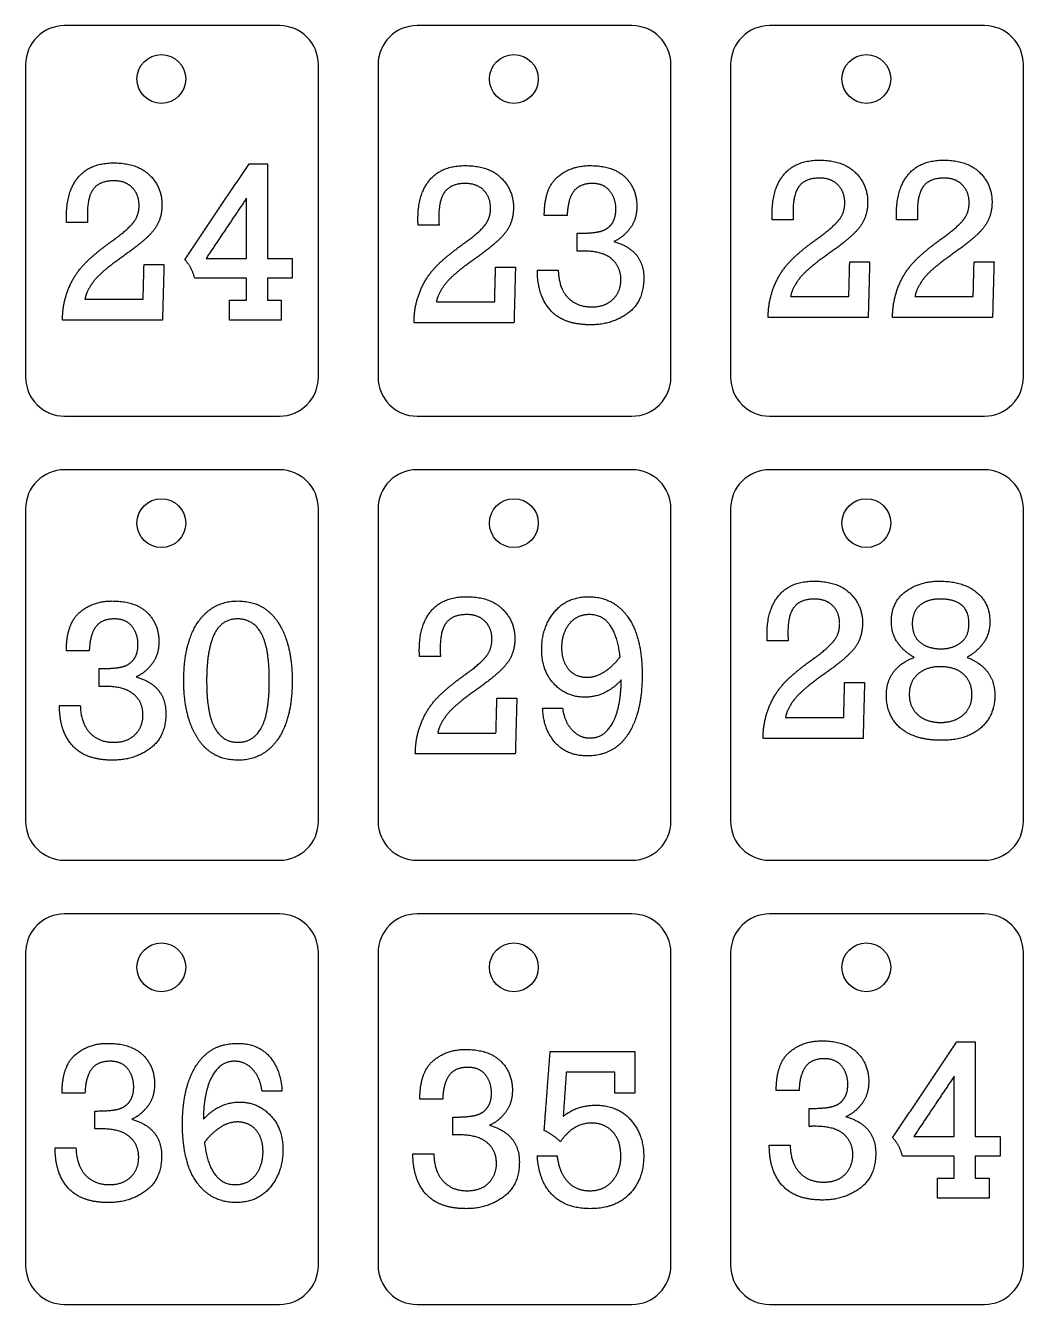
# Model space of a CAD drawing. Header units: inches. Extents: x 0.03 to 5.29, y 0.08 to 6.77.
# Drawn here: x 0.027 to 2.583, y 0.079 to 3.354 of the extents above; entities that cross this region are included whole.
import ezdxf

# ---------------------------------------------------------------- set-up
doc = ezdxf.new("R2010")
doc.units = ezdxf.units.IN
doc.header["$MEASUREMENT"] = 0
doc.layers.add('Default', color=18, linetype='Continuous', true_color=0x000000)

msp = doc.modelspace()

# ---------------------------------------------------------------- linework, layer by layer
at = {"layer": 'Default'}
for points in [[(0.6771, 3.3537), (0.1271, 3.3537)], [(1.5799, 3.3537), (1.0299, 3.3537)], [(2.4827, 3.3537), (1.9327, 3.3537)], [(0.0271, 3.2537), (0.0271, 2.4537)], [(0.7771, 2.4537), (0.7771, 3.2537)], [(0.9299, 3.2537), (0.9299, 2.4537)], [(1.6799, 2.4537), (1.6799, 3.2537)], [(1.8327, 3.2537), (1.8327, 2.4537)], [(2.5827, 2.4537), (2.5827, 3.2537)], [(0.1271, 2.3537), (0.6771, 2.3537)], [(1.0299, 2.3537), (1.5799, 2.3537)], [(1.9327, 2.3537), (2.4827, 2.3537)], [(0.6771, 2.2165), (0.1271, 2.2165)], [(1.5799, 2.2165), (1.0299, 2.2165)], [(2.4827, 2.2165), (1.9327, 2.2165)], [(0.0271, 2.1165), (0.0271, 1.3165)], [(0.7771, 1.3165), (0.7771, 2.1165)], [(0.9299, 2.1165), (0.9299, 1.3165)], [(1.6799, 1.3165), (1.6799, 2.1165)], [(1.8327, 2.1165), (1.8327, 1.3165)], [(2.5827, 1.3165), (2.5827, 2.1165)], [(0.1271, 1.2165), (0.6771, 1.2165)], [(1.0299, 1.2165), (1.5799, 1.2165)], [(1.9327, 1.2165), (2.4827, 1.2165)], [(0.6771, 1.0793), (0.1271, 1.0793)], [(1.5799, 1.0793), (1.0299, 1.0793)], [(2.4827, 1.0793), (1.9327, 1.0793)], [(0.0271, 0.9793), (0.0271, 0.1793)], [(0.7771, 0.1793), (0.7771, 0.9793)], [(0.9299, 0.9793), (0.9299, 0.1793)], [(1.6799, 0.1793), (1.6799, 0.9793)], [(1.8327, 0.9793), (1.8327, 0.1793)], [(2.5827, 0.1793), (2.5827, 0.9793)], [(0.1271, 0.0793), (0.6771, 0.0793)], [(1.0299, 0.0793), (1.5799, 0.0793)], [(1.9327, 0.0793), (2.4827, 0.0793)]]:
    msp.add_lwpolyline(points, dxfattribs=at)
for centre in [(0.3749, 3.217), (1.2777, 3.217), (2.1805, 3.217), (0.3749, 2.0798), (1.2777, 2.0798), (2.1805, 2.0798), (0.3749, 0.9426), (1.2777, 0.9426), (2.1805, 0.9426)]:
    msp.add_circle(centre, 0.0625, dxfattribs=at)
for centre, start, end in [((0.1271, 3.2537), 90, 180), ((0.6771, 3.2537), 360, 90), ((1.0299, 3.2537), 90, 180), ((1.5799, 3.2537), 360, 90), ((1.9327, 3.2537), 90, 180), ((2.4827, 3.2537), 360, 90), ((0.1271, 2.4537), 180, 270), ((0.6771, 2.4537), 270, 0), ((1.0299, 2.4537), 180, 270), ((1.5799, 2.4537), 270, 0), ((1.9327, 2.4537), 180, 270), ((2.4827, 2.4537), 270, 0), ((0.1271, 2.1165), 90, 180), ((0.6771, 2.1165), 360, 90), ((1.0299, 2.1165), 90, 180), ((1.5799, 2.1165), 360, 90), ((1.9327, 2.1165), 90, 180), ((2.4827, 2.1165), 360, 90), ((0.1271, 1.3165), 180, 270), ((0.6771, 1.3165), 270, 0), ((1.0299, 1.3165), 180, 270), ((1.5799, 1.3165), 270, 0), ((1.9327, 1.3165), 180, 270), ((2.4827, 1.3165), 270, 0), ((0.1271, 0.9793), 90, 180), ((0.6771, 0.9793), 360, 90), ((1.0299, 0.9793), 90, 180), ((1.5799, 0.9793), 360, 90), ((1.9327, 0.9793), 90, 180), ((2.4827, 0.9793), 360, 90), ((0.1271, 0.1793), 180, 270), ((0.6771, 0.1793), 270, 0), ((1.0299, 0.1793), 180, 270), ((1.5799, 0.1793), 270, 0), ((1.9327, 0.1793), 180, 270), ((2.4827, 0.1793), 270, 0)]:
    msp.add_arc(centre, 0.1, start, end, dxfattribs=at)
for points in [[(0.1625, 2.9661), (0.1931, 3.0021), (0.2525, 3.0021)], [(0.2525, 3.0021), (0.3125, 3.0021), (0.3444, 2.9711)], [(0.435, 2.7542), (0.5172, 2.8769), (0.5994, 2.9996)], [(0.5994, 2.9996), (0.6229, 2.9996), (0.6465, 2.9996)], [(0.6465, 2.9996), (0.6465, 2.8786), (0.6465, 2.7576)], [(1.0627, 2.9591), (1.0934, 2.9952), (1.1527, 2.9952)], [(1.1527, 2.9952), (1.2127, 2.9952), (1.2447, 2.9642)], [(1.3894, 2.966), (1.4233, 2.9952), (1.4724, 2.9952)], [(1.4724, 2.9952), (1.532, 2.9952), (1.5623, 2.9658)], [(1.9699, 2.973), (2.0006, 3.0091), (2.0599, 3.0091)], [(2.0599, 3.0091), (2.1199, 3.0091), (2.1518, 2.978)], [(2.2884, 2.973), (2.319, 3.0091), (2.3784, 3.0091)], [(2.3784, 3.0091), (2.4383, 3.0091), (2.4703, 2.978)], [(0.1318, 2.866), (0.1318, 2.93), (0.1625, 2.9661)], [(0.2532, 2.9563), (0.218, 2.9563), (0.2016, 2.9364)], [(0.3006, 2.9385), (0.2834, 2.9563), (0.2532, 2.9563)], [(0.3444, 2.9711), (0.3764, 2.94), (0.3764, 2.8947)], [(1.032, 2.8591), (1.032, 2.923), (1.0627, 2.9591)], [(1.1535, 2.9494), (1.1182, 2.9494), (1.1019, 2.9294)], [(1.2008, 2.9316), (1.1836, 2.9494), (1.1535, 2.9494)], [(1.2447, 2.9642), (1.2766, 2.9331), (1.2766, 2.8878)], [(1.3556, 2.8678), (1.3556, 2.9369), (1.3894, 2.966)], [(1.4787, 2.9494), (1.4458, 2.9494), (1.4307, 2.9289)], [(1.5238, 2.9299), (1.5086, 2.9494), (1.4787, 2.9494)], [(1.5623, 2.9658), (1.5926, 2.9363), (1.5926, 2.8906)], [(1.9392, 2.8729), (1.9392, 2.9369), (1.9699, 2.973)], [(2.0606, 2.9632), (2.0254, 2.9632), (2.0091, 2.9433)], [(2.108, 2.9454), (2.0908, 2.9632), (2.0606, 2.9632)], [(2.1518, 2.978), (2.1838, 2.947), (2.1838, 2.9017)], [(2.2577, 2.8729), (2.2577, 2.9369), (2.2884, 2.973)], [(2.3791, 2.9632), (2.3439, 2.9632), (2.3275, 2.9433)], [(2.4265, 2.9454), (2.4093, 2.9632), (2.3791, 2.9632)], [(2.4703, 2.978), (2.5023, 2.947), (2.5023, 2.9017)], [(0.2016, 2.9364), (0.1853, 2.9164), (0.1853, 2.8709)], [(0.3178, 2.8928), (0.3178, 2.9208), (0.3006, 2.9385)], [(1.1019, 2.9294), (1.0855, 2.9095), (1.0855, 2.864)], [(1.218, 2.8859), (1.218, 2.9138), (1.2008, 2.9316)], [(1.4307, 2.9289), (1.4156, 2.9084), (1.4142, 2.8678)], [(1.539, 2.8835), (1.539, 2.9105), (1.5238, 2.9299)], [(2.0091, 2.9433), (1.9927, 2.9234), (1.9927, 2.8778)], [(2.1252, 2.8997), (2.1252, 2.9277), (2.108, 2.9454)], [(2.3275, 2.9433), (2.3112, 2.9234), (2.3112, 2.8778)], [(2.4437, 2.8997), (2.4437, 2.9277), (2.4265, 2.9454)], [(0.3057, 2.8528), (0.3178, 2.87), (0.3178, 2.8928)], [(0.3764, 2.8947), (0.3764, 2.8568), (0.3554, 2.8301)], [(0.5929, 2.9118), (0.5412, 2.8347), (0.4894, 2.7576)], [(0.5929, 2.7576), (0.5929, 2.8347), (0.5929, 2.9118)], [(1.2059, 2.8459), (1.218, 2.8631), (1.218, 2.8859)], [(1.2766, 2.8878), (1.2766, 2.8499), (1.2557, 2.8231)], [(1.5286, 2.8465), (1.539, 2.8611), (1.539, 2.8835)], [(1.5926, 2.8906), (1.5926, 2.8569), (1.5746, 2.8338)], [(2.1131, 2.8598), (2.1252, 2.8769), (2.1252, 2.8997)], [(2.1838, 2.9017), (2.1838, 2.8638), (2.1628, 2.837)], [(2.4316, 2.8598), (2.4437, 2.8769), (2.4437, 2.8997)], [(2.5023, 2.9017), (2.5023, 2.8638), (2.4813, 2.837)], [(0.1321, 2.8493), (0.1318, 2.8595), (0.1318, 2.866)], [(0.1859, 2.8493), (0.159, 2.8493), (0.1321, 2.8493)], [(0.1853, 2.8709), (0.1853, 2.8595), (0.1859, 2.8493)], [(0.2595, 2.81), (0.2936, 2.8357), (0.3057, 2.8528)], [(1.0323, 2.8423), (1.032, 2.8525), (1.032, 2.8591)], [(1.0855, 2.864), (1.0855, 2.8526), (1.0861, 2.8423)], [(1.4142, 2.8678), (1.3849, 2.8678), (1.3556, 2.8678)], [(1.9395, 2.8562), (1.9392, 2.8664), (1.9392, 2.8729)], [(1.9933, 2.8562), (1.9664, 2.8562), (1.9395, 2.8562)], [(1.9927, 2.8778), (1.9927, 2.8664), (1.9933, 2.8562)], [(2.067, 2.8169), (2.101, 2.8426), (2.1131, 2.8598)], [(2.258, 2.8562), (2.2577, 2.8664), (2.2577, 2.8729)], [(2.3118, 2.8562), (2.2849, 2.8562), (2.258, 2.8562)], [(2.3112, 2.8778), (2.3112, 2.8664), (2.3118, 2.8562)], [(2.3854, 2.8169), (2.4195, 2.8426), (2.4316, 2.8598)], [(0.3554, 2.8301), (0.3345, 2.8033), (0.2753, 2.762)], [(1.0861, 2.8423), (1.0592, 2.8423), (1.0323, 2.8423)], [(1.1598, 2.8031), (1.1938, 2.8287), (1.2059, 2.8459)], [(1.2557, 2.8231), (1.2347, 2.7964), (1.1756, 2.755)], [(1.4397, 2.822), (1.4808, 2.822), (1.4995, 2.8269)], [(1.4397, 2.7761), (1.4397, 2.799), (1.4397, 2.822)], [(1.4995, 2.8269), (1.5182, 2.8318), (1.5286, 2.8465)], [(1.5746, 2.8338), (1.5566, 2.8106), (1.534, 2.8009)], [(1.985, 2.75), (2.0116, 2.7779), (2.067, 2.8169)], [(2.1628, 2.837), (2.1419, 2.8102), (2.0827, 2.7689)], [(2.3035, 2.75), (2.3301, 2.7779), (2.3854, 2.8169)], [(2.4813, 2.837), (2.4603, 2.8102), (2.4012, 2.7689)], [(0.1776, 2.7431), (0.2042, 2.771), (0.2595, 2.81)], [(1.0778, 2.7362), (1.1045, 2.7641), (1.1598, 2.8031)], [(1.534, 2.8009), (1.6104, 2.7791), (1.6104, 2.7071)], [(0.2753, 2.762), (0.2179, 2.7215), (0.2, 2.6969)], [(0.4602, 2.7066), (0.4534, 2.7348), (0.435, 2.7542)], [(0.4894, 2.7576), (0.5412, 2.7576), (0.5929, 2.7576)], [(0.6465, 2.7576), (0.6783, 2.7576), (0.7101, 2.7576)], [(0.7101, 2.7576), (0.7101, 2.7321), (0.7101, 2.7066)], [(1.1756, 2.755), (1.1182, 2.7146), (1.1002, 2.6899)], [(1.4551, 2.7764), (1.4485, 2.7764), (1.4397, 2.7761)], [(1.5287, 2.7559), (1.5056, 2.7764), (1.4551, 2.7764)], [(1.5518, 2.7036), (1.5518, 2.7354), (1.5287, 2.7559)], [(2.0827, 2.7689), (2.0253, 2.7284), (2.0074, 2.7038)], [(2.4012, 2.7689), (2.3438, 2.7284), (2.3258, 2.7038)], [(0.1363, 2.6779), (0.1509, 2.7152), (0.1776, 2.7431)], [(0.3282, 2.6531), (0.3294, 2.6977), (0.3305, 2.7423)], [(0.3305, 2.7423), (0.356, 2.7423), (0.3815, 2.7423)], [(0.3815, 2.7423), (0.3796, 2.6709), (0.3777, 2.5996)], [(1.0365, 2.671), (1.0512, 2.7083), (1.0778, 2.7362)], [(1.2285, 2.6462), (1.2296, 2.6908), (1.2308, 2.7353)], [(1.2308, 2.7353), (1.2562, 2.7353), (1.2817, 2.7353)], [(1.2817, 2.7353), (1.2799, 2.664), (1.278, 2.5927)], [(1.3713, 2.6248), (1.3378, 2.6621), (1.3378, 2.7277)], [(1.3378, 2.7277), (1.3645, 2.7277), (1.3913, 2.7277)], [(1.3913, 2.7277), (1.3927, 2.6818), (1.4157, 2.6576)], [(1.9437, 2.6848), (1.9584, 2.7221), (1.985, 2.75)], [(2.1356, 2.66), (2.1368, 2.7046), (2.1379, 2.7492)], [(2.1379, 2.7492), (2.1634, 2.7492), (2.1889, 2.7492)], [(2.1889, 2.7492), (2.187, 2.6779), (2.1851, 2.6065)], [(2.2622, 2.6848), (2.2768, 2.7221), (2.3035, 2.75)], [(2.4541, 2.66), (2.4553, 2.7046), (2.4564, 2.7492)], [(2.4564, 2.7492), (2.4819, 2.7492), (2.5074, 2.7492)], [(2.5074, 2.7492), (2.5055, 2.6779), (2.5036, 2.6065)], [(0.2, 2.6969), (0.182, 2.6722), (0.1791, 2.6531)], [(0.5929, 2.7066), (0.5266, 2.7066), (0.4602, 2.7066)], [(0.5929, 2.6505), (0.5929, 2.6786), (0.5929, 2.7066)], [(0.7101, 2.7066), (0.6783, 2.7066), (0.6465, 2.7066)], [(0.6465, 2.7066), (0.6465, 2.6786), (0.6465, 2.6505)], [(1.1002, 2.6899), (1.0822, 2.6653), (1.0794, 2.6462)], [(1.5318, 2.6533), (1.5518, 2.6732), (1.5518, 2.7036)], [(1.6104, 2.7071), (1.6104, 2.6472), (1.5698, 2.6174)], [(2.0074, 2.7038), (1.9894, 2.6791), (1.9865, 2.66)], [(2.3258, 2.7038), (2.3079, 2.6791), (2.305, 2.66)], [(0.1216, 2.5996), (0.1216, 2.6406), (0.1363, 2.6779)], [(0.1791, 2.6531), (0.2537, 2.6531), (0.3282, 2.6531)], [(1.0219, 2.5927), (1.0219, 2.6337), (1.0365, 2.671)], [(1.4157, 2.6576), (1.4387, 2.6334), (1.477, 2.6334)], [(1.477, 2.6334), (1.5119, 2.6334), (1.5318, 2.6533)], [(1.929, 2.6065), (1.929, 2.6475), (1.9437, 2.6848)], [(1.9865, 2.66), (2.0611, 2.66), (2.1356, 2.66)], [(2.2475, 2.6065), (2.2475, 2.6475), (2.2622, 2.6848)], [(2.305, 2.66), (2.3796, 2.66), (2.4541, 2.66)], [(0.5496, 2.5996), (0.5496, 2.6251), (0.5496, 2.6505)], [(0.5496, 2.6505), (0.5713, 2.6505), (0.5929, 2.6505)], [(0.6465, 2.6505), (0.6643, 2.6505), (0.6821, 2.6505)], [(0.6821, 2.6505), (0.6821, 2.6251), (0.6821, 2.5996)], [(1.0794, 2.6462), (1.1539, 2.6462), (1.2285, 2.6462)], [(1.4745, 2.5876), (1.4047, 2.5876), (1.3713, 2.6248)], [(0.3777, 2.5996), (0.2497, 2.5996), (0.1216, 2.5996)], [(0.6821, 2.5996), (0.6159, 2.5996), (0.5496, 2.5996)], [(1.278, 2.5927), (1.1499, 2.5927), (1.0219, 2.5927)], [(1.5698, 2.6174), (1.5292, 2.5876), (1.4745, 2.5876)], [(2.1851, 2.6065), (2.0571, 2.6065), (1.929, 2.6065)], [(2.5036, 2.6065), (2.3756, 2.6065), (2.2475, 2.6065)], [(1.9568, 1.8952), (1.9875, 1.9313), (2.0468, 1.9313)], [(2.0468, 1.9313), (2.1068, 1.9313), (2.1387, 1.9002)], [(2.1387, 1.9002), (2.1707, 1.8692), (2.1707, 1.8239)], [(2.2446, 1.8274), (2.2446, 1.8778), (2.2807, 1.9045)], [(2.2807, 1.9045), (2.3169, 1.9313), (2.3675, 1.9313)], [(2.3675, 1.9313), (2.4273, 1.9313), (2.4621, 1.9034)], [(2.4621, 1.9034), (2.4968, 1.8755), (2.4968, 1.8274)], [(0.1654, 1.8512), (0.1993, 1.8804), (0.2483, 1.8804)], [(0.2483, 1.8804), (0.308, 1.8804), (0.3383, 1.851)], [(0.4695, 1.8273), (0.5067, 1.8804), (0.5712, 1.8804)], [(0.5712, 1.8804), (0.638, 1.8804), (0.674, 1.8253)], [(1.0662, 1.8554), (1.0968, 1.8914), (1.1562, 1.8914)], [(1.1562, 1.8914), (1.2162, 1.8914), (1.2481, 1.8604)], [(1.381, 1.8519), (1.4132, 1.8914), (1.4692, 1.8914)], [(1.4692, 1.8914), (1.5315, 1.8914), (1.5689, 1.8407)], [(1.9261, 1.7951), (1.9261, 1.8591), (1.9568, 1.8952)], [(2.0475, 1.8854), (2.0123, 1.8854), (1.996, 1.8655)], [(2.0949, 1.8677), (2.0777, 1.8854), (2.0475, 1.8854)], [(2.1121, 1.8219), (2.1121, 1.8499), (2.0949, 1.8677)], [(2.3174, 1.8693), (2.2981, 1.8532), (2.2981, 1.8227)], [(2.369, 1.8854), (2.3368, 1.8854), (2.3174, 1.8693)], [(2.4433, 1.8227), (2.4433, 1.8854), (2.369, 1.8854)], [(0.1316, 1.753), (0.1316, 1.822), (0.1654, 1.8512)], [(0.2547, 1.8345), (0.2218, 1.8345), (0.2067, 1.8141)], [(0.2998, 1.8151), (0.2846, 1.8345), (0.2547, 1.8345)], [(0.3383, 1.851), (0.3685, 1.8215), (0.3685, 1.7758)], [(0.5711, 1.8345), (0.5279, 1.8345), (0.5094, 1.7935)], [(0.6303, 1.7984), (0.6093, 1.8345), (0.5711, 1.8345)], [(1.0355, 1.7553), (1.0355, 1.8193), (1.0662, 1.8554)], [(1.1569, 1.8456), (1.1217, 1.8456), (1.1053, 1.8257)], [(1.2043, 1.8278), (1.1871, 1.8456), (1.1569, 1.8456)], [(1.2481, 1.8604), (1.2801, 1.8293), (1.2801, 1.784)], [(1.3489, 1.7567), (1.3489, 1.8123), (1.381, 1.8519)], [(1.4711, 1.8456), (1.4383, 1.8456), (1.4191, 1.8211)], [(1.5498, 1.7371), (1.5376, 1.8456), (1.4711, 1.8456)], [(1.5689, 1.8407), (1.6062, 1.79), (1.6062, 1.6901)], [(1.996, 1.8655), (1.9796, 1.8456), (1.9796, 1.8)], [(0.2067, 1.8141), (0.1916, 1.7936), (0.1902, 1.753)], [(0.315, 1.7687), (0.315, 1.7957), (0.2998, 1.8151)], [(0.4322, 1.6764), (0.4322, 1.7742), (0.4695, 1.8273)], [(0.674, 1.8253), (0.7099, 1.7702), (0.7099, 1.6764)], [(1.1053, 1.8257), (1.089, 1.8057), (1.089, 1.7602)], [(1.2215, 1.7821), (1.2215, 1.8101), (1.2043, 1.8278)], [(1.4191, 1.8211), (1.3998, 1.7966), (1.3998, 1.761)], [(2.1, 1.782), (2.1121, 1.7992), (2.1121, 1.8219)], [(2.1707, 1.8239), (2.1707, 1.786), (2.1497, 1.7592)], [(2.3029, 1.736), (2.2446, 1.7698), (2.2446, 1.8274)], [(2.2981, 1.8227), (2.2981, 1.7911), (2.318, 1.7746)], [(2.4225, 1.774), (2.4433, 1.79), (2.4433, 1.8227)], [(2.4968, 1.8274), (2.4968, 1.7704), (2.4384, 1.736)], [(0.3046, 1.7317), (0.315, 1.7463), (0.315, 1.7687)], [(0.3685, 1.7758), (0.3685, 1.7421), (0.3506, 1.719)], [(0.5094, 1.7935), (0.4908, 1.7524), (0.4908, 1.6764)], [(0.6513, 1.6764), (0.6513, 1.7623), (0.6303, 1.7984)], [(1.2094, 1.7421), (1.2215, 1.7593), (1.2215, 1.7821)], [(1.2801, 1.784), (1.2801, 1.7461), (1.2591, 1.7194)], [(1.9264, 1.7784), (1.9261, 1.7886), (1.9261, 1.7951)], [(1.9802, 1.7784), (1.9533, 1.7784), (1.9264, 1.7784)], [(1.9796, 1.8), (1.9796, 1.7887), (1.9802, 1.7784)], [(2.0539, 1.7391), (2.0879, 1.7648), (2.1, 1.782)], [(2.318, 1.7746), (2.3379, 1.758), (2.3724, 1.758)], [(2.3724, 1.758), (2.4017, 1.758), (2.4225, 1.774)], [(0.1902, 1.753), (0.1609, 1.753), (0.1316, 1.753)], [(1.0358, 1.7386), (1.0355, 1.7488), (1.0355, 1.7553)], [(1.0896, 1.7386), (1.0627, 1.7386), (1.0358, 1.7386)], [(1.089, 1.7602), (1.089, 1.7488), (1.0896, 1.7386)], [(1.1632, 1.6993), (1.1973, 1.725), (1.2094, 1.7421)], [(1.3806, 1.6679), (1.3489, 1.7016), (1.3489, 1.7567)], [(1.3998, 1.761), (1.3998, 1.7286), (1.4168, 1.7069)], [(1.466, 1.6851), (1.5082, 1.6851), (1.5498, 1.7371)], [(1.9719, 1.6723), (1.9985, 1.7002), (2.0539, 1.7391)], [(2.1497, 1.7592), (2.1288, 1.7325), (2.0696, 1.6911)], [(2.2318, 1.6385), (2.2318, 1.7084), (2.3029, 1.736)], [(2.4384, 1.736), (2.5095, 1.7084), (2.5095, 1.6385)], [(0.2157, 1.7072), (0.2567, 1.7072), (0.2755, 1.7121)], [(0.2157, 1.6613), (0.2157, 1.6842), (0.2157, 1.7072)], [(0.2755, 1.7121), (0.2942, 1.717), (0.3046, 1.7317)], [(0.3506, 1.719), (0.3326, 1.6958), (0.31, 1.6861)], [(1.2591, 1.7194), (1.2382, 1.6926), (1.179, 1.6513)], [(1.4168, 1.7069), (1.4337, 1.6851), (1.466, 1.6851)], [(2.369, 1.7122), (2.3345, 1.7122), (2.3125, 1.6932)], [(2.4299, 1.6923), (2.4088, 1.7122), (2.369, 1.7122)], [(0.31, 1.6861), (0.3864, 1.6643), (0.3864, 1.5923)], [(0.4681, 1.5282), (0.4322, 1.5836), (0.4322, 1.6764)], [(0.4908, 1.6764), (0.4908, 1.5917), (0.5115, 1.5552)], [(0.6306, 1.5553), (0.6513, 1.592), (0.6513, 1.6764)], [(0.7099, 1.6764), (0.7099, 1.5793), (0.6728, 1.526)], [(1.0813, 1.6324), (1.1079, 1.6603), (1.1632, 1.6993)], [(1.5527, 1.6782), (1.5124, 1.6341), (1.4595, 1.6341)], [(1.5313, 1.5695), (1.5521, 1.6094), (1.5527, 1.6782)], [(1.6062, 1.6901), (1.6062, 1.5949), (1.5701, 1.5393)], [(1.9306, 1.6071), (1.9453, 1.6444), (1.9719, 1.6723)], [(2.0696, 1.6911), (2.0122, 1.6507), (1.9943, 1.626)], [(2.1225, 1.5823), (2.1237, 1.6268), (2.1248, 1.6714)], [(2.1248, 1.6714), (2.1503, 1.6714), (2.1758, 1.6714)], [(2.1758, 1.6714), (2.1739, 1.6001), (2.172, 1.5287)], [(2.3125, 1.6932), (2.2904, 1.6742), (2.2904, 1.6407)], [(2.4509, 1.641), (2.4509, 1.6725), (2.4299, 1.6923)], [(0.2311, 1.6616), (0.2245, 1.6616), (0.2157, 1.6613)], [(0.3047, 1.6411), (0.2816, 1.6616), (0.2311, 1.6616)], [(0.3278, 1.5888), (0.3278, 1.6206), (0.3047, 1.6411)], [(1.179, 1.6513), (1.1216, 1.6108), (1.1037, 1.5862)], [(1.4595, 1.6341), (1.4123, 1.6341), (1.3806, 1.6679)], [(2.2678, 1.555), (2.2318, 1.5863), (2.2318, 1.6385)], [(2.2904, 1.6407), (2.2904, 1.6095), (2.3119, 1.5895)], [(2.4285, 1.5888), (2.4509, 1.6081), (2.4509, 1.641)], [(2.5095, 1.6385), (2.5095, 1.5863), (2.4728, 1.555)], [(0.1472, 1.51), (0.1138, 1.5472), (0.1138, 1.6129)], [(0.1138, 1.6129), (0.1405, 1.6129), (0.1673, 1.6129)], [(0.1673, 1.6129), (0.1686, 1.567), (0.1917, 1.5428)], [(1.04, 1.5672), (1.0546, 1.6045), (1.0813, 1.6324)], [(1.2319, 1.5424), (1.2331, 1.587), (1.2342, 1.6316)], [(1.2342, 1.6316), (1.2597, 1.6316), (1.2852, 1.6316)], [(1.2852, 1.6316), (1.2833, 1.5602), (1.2814, 1.4889)], [(1.3514, 1.6061), (1.3769, 1.6061), (1.4024, 1.6061)], [(1.3828, 1.5184), (1.3531, 1.553), (1.3514, 1.6061)], [(1.4024, 1.6061), (1.4066, 1.5723), (1.426, 1.551)], [(1.9159, 1.5287), (1.9159, 1.5698), (1.9306, 1.6071)], [(1.9943, 1.626), (1.9763, 1.6014), (1.9734, 1.5823)], [(0.3078, 1.5385), (0.3278, 1.5584), (0.3278, 1.5888)], [(0.3864, 1.5923), (0.3864, 1.5324), (0.3458, 1.5026)], [(1.1037, 1.5862), (1.0857, 1.5615), (1.0828, 1.5424)], [(1.9734, 1.5823), (2.048, 1.5823), (2.1225, 1.5823)], [(2.3119, 1.5895), (2.3334, 1.5695), (2.3707, 1.5695)], [(2.3707, 1.5695), (2.406, 1.5695), (2.4285, 1.5888)], [(0.1917, 1.5428), (0.2147, 1.5186), (0.253, 1.5186)], [(0.5115, 1.5552), (0.5323, 1.5186), (0.5711, 1.5186)], [(0.5711, 1.5186), (0.6099, 1.5186), (0.6306, 1.5553)], [(1.0253, 1.4889), (1.0253, 1.5299), (1.04, 1.5672)], [(1.0828, 1.5424), (1.1574, 1.5424), (1.2319, 1.5424)], [(1.426, 1.551), (1.4455, 1.5297), (1.4728, 1.5297)], [(1.5701, 1.5393), (1.534, 1.4838), (1.4656, 1.4838)], [(1.4728, 1.5297), (1.5105, 1.5297), (1.5313, 1.5695)], [(2.3738, 1.5237), (2.3039, 1.5237), (2.2678, 1.555)], [(2.4728, 1.555), (2.4361, 1.5237), (2.3738, 1.5237)], [(0.2505, 1.4728), (0.1807, 1.4728), (0.1472, 1.51)], [(0.253, 1.5186), (0.2878, 1.5186), (0.3078, 1.5385)], [(0.5712, 1.4728), (0.5039, 1.4728), (0.4681, 1.5282)], [(0.6728, 1.526), (0.6357, 1.4728), (0.5712, 1.4728)], [(1.4656, 1.4838), (1.4124, 1.4838), (1.3828, 1.5184)], [(2.172, 1.5287), (2.044, 1.5287), (1.9159, 1.5287)], [(0.3458, 1.5026), (0.3052, 1.4728), (0.2505, 1.4728)], [(1.2814, 1.4889), (1.1534, 1.4889), (1.0253, 1.4889)], [(1.9834, 0.7251), (2.0173, 0.7543), (2.0664, 0.7543)], [(2.0664, 0.7543), (2.126, 0.7543), (2.1563, 0.7248)], [(0.1544, 0.7186), (0.1883, 0.7478), (0.2373, 0.7478)], [(0.2373, 0.7478), (0.297, 0.7478), (0.3273, 0.7183)], [(0.4651, 0.6922), (0.5013, 0.7478), (0.5695, 0.7478)], [(0.5695, 0.7478), (0.623, 0.7478), (0.6524, 0.7132)], [(1.0708, 0.703), (1.1046, 0.7322), (1.1537, 0.7322)], [(1.1537, 0.7322), (1.2133, 0.7322), (1.2436, 0.7027)], [(1.3554, 0.5247), (1.363, 0.6259), (1.3707, 0.7271)], [(1.3707, 0.7271), (1.479, 0.7271), (1.5872, 0.7271)], [(1.5872, 0.7271), (1.5872, 0.6736), (1.5872, 0.6201)], [(1.9496, 0.6269), (1.9496, 0.6959), (1.9834, 0.7251)], [(2.1563, 0.7248), (2.1865, 0.6954), (2.1865, 0.6497)], [(2.2477, 0.5063), (2.3299, 0.629), (2.4121, 0.7517)], [(2.4121, 0.7517), (2.4356, 0.7517), (2.4592, 0.7517)], [(2.4592, 0.7517), (2.4592, 0.6307), (2.4592, 0.5097)], [(0.1206, 0.6204), (0.1206, 0.6894), (0.1544, 0.7186)], [(0.2437, 0.7019), (0.2107, 0.7019), (0.1957, 0.6814)], [(0.2888, 0.6825), (0.2736, 0.7019), (0.2437, 0.7019)], [(0.3273, 0.7183), (0.3575, 0.6889), (0.3575, 0.6432)], [(0.4289, 0.5415), (0.4289, 0.6367), (0.4651, 0.6922)], [(0.5623, 0.7019), (0.5249, 0.7019), (0.504, 0.6622)], [(0.6092, 0.6806), (0.5899, 0.7019), (0.5623, 0.7019)], [(0.6524, 0.7132), (0.6819, 0.6786), (0.6836, 0.6255)], [(1.0369, 0.6048), (1.0369, 0.6738), (1.0708, 0.703)], [(1.2436, 0.7027), (1.2739, 0.6733), (1.2739, 0.6276)], [(2.0247, 0.6879), (2.0096, 0.6675), (2.0082, 0.6269)], [(2.0727, 0.7084), (2.0398, 0.7084), (2.0247, 0.6879)], [(2.1178, 0.689), (2.1026, 0.7084), (2.0727, 0.7084)], [(2.133, 0.6425), (2.133, 0.6695), (2.1178, 0.689)], [(0.1957, 0.6814), (0.1806, 0.661), (0.1792, 0.6204)], [(0.304, 0.636), (0.304, 0.663), (0.2888, 0.6825)], [(0.504, 0.6622), (0.4832, 0.6225), (0.4824, 0.5534)], [(0.6327, 0.6255), (0.6285, 0.6593), (0.6092, 0.6806)], [(1.112, 0.6659), (1.0969, 0.6454), (1.0955, 0.6048)], [(1.16, 0.6863), (1.1271, 0.6863), (1.112, 0.6659)], [(1.2051, 0.6669), (1.1899, 0.6863), (1.16, 0.6863)], [(1.2204, 0.6204), (1.2204, 0.6474), (1.2051, 0.6669)], [(1.4119, 0.6736), (1.408, 0.6175), (1.404, 0.5615)], [(1.5363, 0.6736), (1.4741, 0.6736), (1.4119, 0.6736)], [(1.5363, 0.6201), (1.5363, 0.6468), (1.5363, 0.6736)], [(2.4057, 0.6639), (2.3539, 0.5868), (2.3022, 0.5097)], [(2.4057, 0.5097), (2.4057, 0.5868), (2.4057, 0.6639)], [(0.2936, 0.599), (0.304, 0.6137), (0.304, 0.636)], [(0.3575, 0.6432), (0.3575, 0.6095), (0.3395, 0.5863)], [(0.6836, 0.6255), (0.6582, 0.6255), (0.6327, 0.6255)], [(1.2739, 0.6276), (1.2739, 0.5939), (1.2559, 0.5707)], [(2.0082, 0.6269), (1.9789, 0.6269), (1.9496, 0.6269)], [(2.1226, 0.6055), (2.133, 0.6202), (2.133, 0.6425)], [(2.1865, 0.6497), (2.1865, 0.616), (2.1686, 0.5928)], [(0.1792, 0.6204), (0.1499, 0.6204), (0.1206, 0.6204)], [(0.2645, 0.5794), (0.2832, 0.5844), (0.2936, 0.599)], [(0.4824, 0.5534), (0.523, 0.5974), (0.5758, 0.5974)], [(0.5758, 0.5974), (0.6213, 0.5974), (0.6537, 0.5641)], [(1.0955, 0.6048), (1.0662, 0.6048), (1.0369, 0.6048)], [(1.2099, 0.5835), (1.2204, 0.5981), (1.2204, 0.6204)], [(1.404, 0.5615), (1.4409, 0.5895), (1.4862, 0.5895)], [(1.4862, 0.5895), (1.5437, 0.5895), (1.5769, 0.5518)], [(1.5872, 0.6201), (1.5618, 0.6201), (1.5363, 0.6201)], [(2.0935, 0.586), (2.1122, 0.5909), (2.1226, 0.6055)], [(2.1686, 0.5928), (2.1506, 0.5697), (2.128, 0.56)], [(0.2047, 0.5745), (0.2457, 0.5745), (0.2645, 0.5794)], [(0.2047, 0.5287), (0.2047, 0.5516), (0.2047, 0.5745)], [(0.3395, 0.5863), (0.3216, 0.5632), (0.299, 0.5535)], [(0.6537, 0.5641), (0.6862, 0.5308), (0.6862, 0.4749)], [(1.121, 0.5589), (1.1621, 0.5589), (1.1808, 0.5639)], [(1.121, 0.5131), (1.121, 0.536), (1.121, 0.5589)], [(1.1808, 0.5639), (1.1995, 0.5688), (1.2099, 0.5835)], [(1.2559, 0.5707), (1.2379, 0.5476), (1.2153, 0.5379)], [(2.0337, 0.581), (2.0748, 0.581), (2.0935, 0.586)], [(2.0337, 0.5352), (2.0337, 0.5581), (2.0337, 0.581)], [(2.128, 0.56), (2.2044, 0.5382), (2.2044, 0.4661)], [(0.2201, 0.5289), (0.2135, 0.5289), (0.2047, 0.5287)], [(0.2937, 0.5084), (0.2706, 0.5289), (0.2201, 0.5289)], [(0.299, 0.5535), (0.3754, 0.5317), (0.3754, 0.4596)], [(0.4663, 0.3908), (0.4289, 0.4415), (0.4289, 0.5415)], [(0.5693, 0.5465), (0.5269, 0.5465), (0.4852, 0.4944)], [(0.6174, 0.5256), (0.5996, 0.5465), (0.5693, 0.5465)], [(0.6352, 0.4705), (0.6352, 0.5046), (0.6174, 0.5256)], [(1.2153, 0.5379), (1.2917, 0.5161), (1.2917, 0.4441)], [(1.3969, 0.4958), (1.3786, 0.5139), (1.3554, 0.5247)], [(1.4772, 0.5437), (1.4297, 0.5437), (1.3969, 0.4958)], [(1.5302, 0.5219), (1.5089, 0.5437), (1.4772, 0.5437)], [(1.5769, 0.5518), (1.6102, 0.5141), (1.6102, 0.4585)], [(2.0491, 0.5354), (2.0425, 0.5354), (2.0337, 0.5352)], [(2.1227, 0.515), (2.0996, 0.5354), (2.0491, 0.5354)], [(0.3168, 0.4562), (0.3168, 0.488), (0.2937, 0.5084)], [(0.4852, 0.4944), (0.498, 0.386), (0.5639, 0.386)], [(1.1364, 0.5134), (1.1298, 0.5134), (1.121, 0.5131)], [(1.21, 0.4929), (1.1869, 0.5134), (1.1364, 0.5134)], [(1.2331, 0.4406), (1.2331, 0.4724), (1.21, 0.4929)], [(1.5516, 0.4589), (1.5516, 0.5001), (1.5302, 0.5219)], [(2.1458, 0.4627), (2.1458, 0.4945), (2.1227, 0.515)], [(2.2729, 0.4587), (2.2661, 0.4869), (2.2477, 0.5063)], [(2.3022, 0.5097), (2.3539, 0.5097), (2.4057, 0.5097)], [(2.4592, 0.5097), (2.491, 0.5097), (2.5229, 0.5097)], [(2.5229, 0.5097), (2.5229, 0.4842), (2.5229, 0.4587)], [(0.1362, 0.3774), (0.1027, 0.4146), (0.1027, 0.4802)], [(0.1027, 0.4802), (0.1295, 0.4802), (0.1562, 0.4802)], [(0.1562, 0.4802), (0.1576, 0.4344), (0.1807, 0.4102)], [(0.3754, 0.4596), (0.3754, 0.3997), (0.3348, 0.3699)], [(0.6164, 0.4109), (0.6352, 0.4359), (0.6352, 0.4705)], [(0.6862, 0.4749), (0.6862, 0.4193), (0.654, 0.3797)], [(1.0526, 0.3618), (1.0191, 0.399), (1.0191, 0.4647)], [(1.0191, 0.4647), (1.0458, 0.4647), (1.0726, 0.4647)], [(1.0726, 0.4647), (1.074, 0.4188), (1.097, 0.3946)], [(1.3376, 0.4596), (1.363, 0.4596), (1.3885, 0.4596)], [(1.377, 0.359), (1.3419, 0.3935), (1.3376, 0.4596)], [(1.3885, 0.4596), (1.3931, 0.4188), (1.4148, 0.3946)], [(1.5298, 0.3952), (1.5516, 0.42), (1.5516, 0.4589)], [(1.6102, 0.4585), (1.6102, 0.3996), (1.574, 0.3621)], [(1.9652, 0.3839), (1.9318, 0.4211), (1.9318, 0.4868)], [(1.9318, 0.4868), (1.9585, 0.4868), (1.9853, 0.4868)], [(1.9853, 0.4868), (1.9867, 0.4409), (2.0097, 0.4167)], [(2.1258, 0.4124), (2.1458, 0.4323), (2.1458, 0.4627)], [(2.2044, 0.4661), (2.2044, 0.4063), (2.1638, 0.3764)], [(2.4057, 0.4587), (2.3393, 0.4587), (2.2729, 0.4587)], [(2.4057, 0.4027), (2.4057, 0.4307), (2.4057, 0.4587)], [(2.5229, 0.4587), (2.491, 0.4587), (2.4592, 0.4587)], [(2.4592, 0.4587), (2.4592, 0.4307), (2.4592, 0.4027)], [(0.2968, 0.4059), (0.3168, 0.4258), (0.3168, 0.4562)], [(1.2131, 0.3903), (1.2331, 0.4102), (1.2331, 0.4406)], [(1.2917, 0.4441), (1.2917, 0.3842), (1.2511, 0.3544)], [(0.1807, 0.4102), (0.2037, 0.386), (0.242, 0.386)], [(0.242, 0.386), (0.2768, 0.386), (0.2968, 0.4059)], [(0.5639, 0.386), (0.5976, 0.386), (0.6164, 0.4109)], [(1.097, 0.3946), (1.12, 0.3704), (1.1583, 0.3704)], [(1.4148, 0.3946), (1.4364, 0.3704), (1.472, 0.3704)], [(1.472, 0.3704), (1.5079, 0.3704), (1.5298, 0.3952)], [(2.0097, 0.4167), (2.0327, 0.3925), (2.071, 0.3925)], [(2.071, 0.3925), (2.1059, 0.3925), (2.1258, 0.4124)], [(2.3623, 0.3517), (2.3623, 0.3772), (2.3623, 0.4027)], [(2.3623, 0.4027), (2.384, 0.4027), (2.4057, 0.4027)], [(2.4592, 0.4027), (2.477, 0.4027), (2.4948, 0.4027)], [(2.4948, 0.4027), (2.4948, 0.3772), (2.4948, 0.3517)], [(0.2395, 0.3401), (0.1697, 0.3401), (0.1362, 0.3774)], [(0.3348, 0.3699), (0.2942, 0.3401), (0.2395, 0.3401)], [(0.5661, 0.3401), (0.5038, 0.3401), (0.4663, 0.3908)], [(0.654, 0.3797), (0.6219, 0.3401), (0.5661, 0.3401)], [(1.1558, 0.3245), (1.086, 0.3245), (1.0526, 0.3618)], [(1.1583, 0.3704), (1.1932, 0.3704), (1.2131, 0.3903)], [(1.574, 0.3621), (1.5378, 0.3245), (1.4727, 0.3245)], [(2.0685, 0.3466), (1.9987, 0.3466), (1.9652, 0.3839)], [(2.1638, 0.3764), (2.1232, 0.3466), (2.0685, 0.3466)], [(1.2511, 0.3544), (1.2105, 0.3245), (1.1558, 0.3245)], [(1.4727, 0.3245), (1.4122, 0.3245), (1.377, 0.359)], [(2.4948, 0.3517), (2.4286, 0.3517), (2.3623, 0.3517)]]:
    msp.add_open_spline(points, degree=2, dxfattribs=at)

doc.saveas('drawing.dxf')
